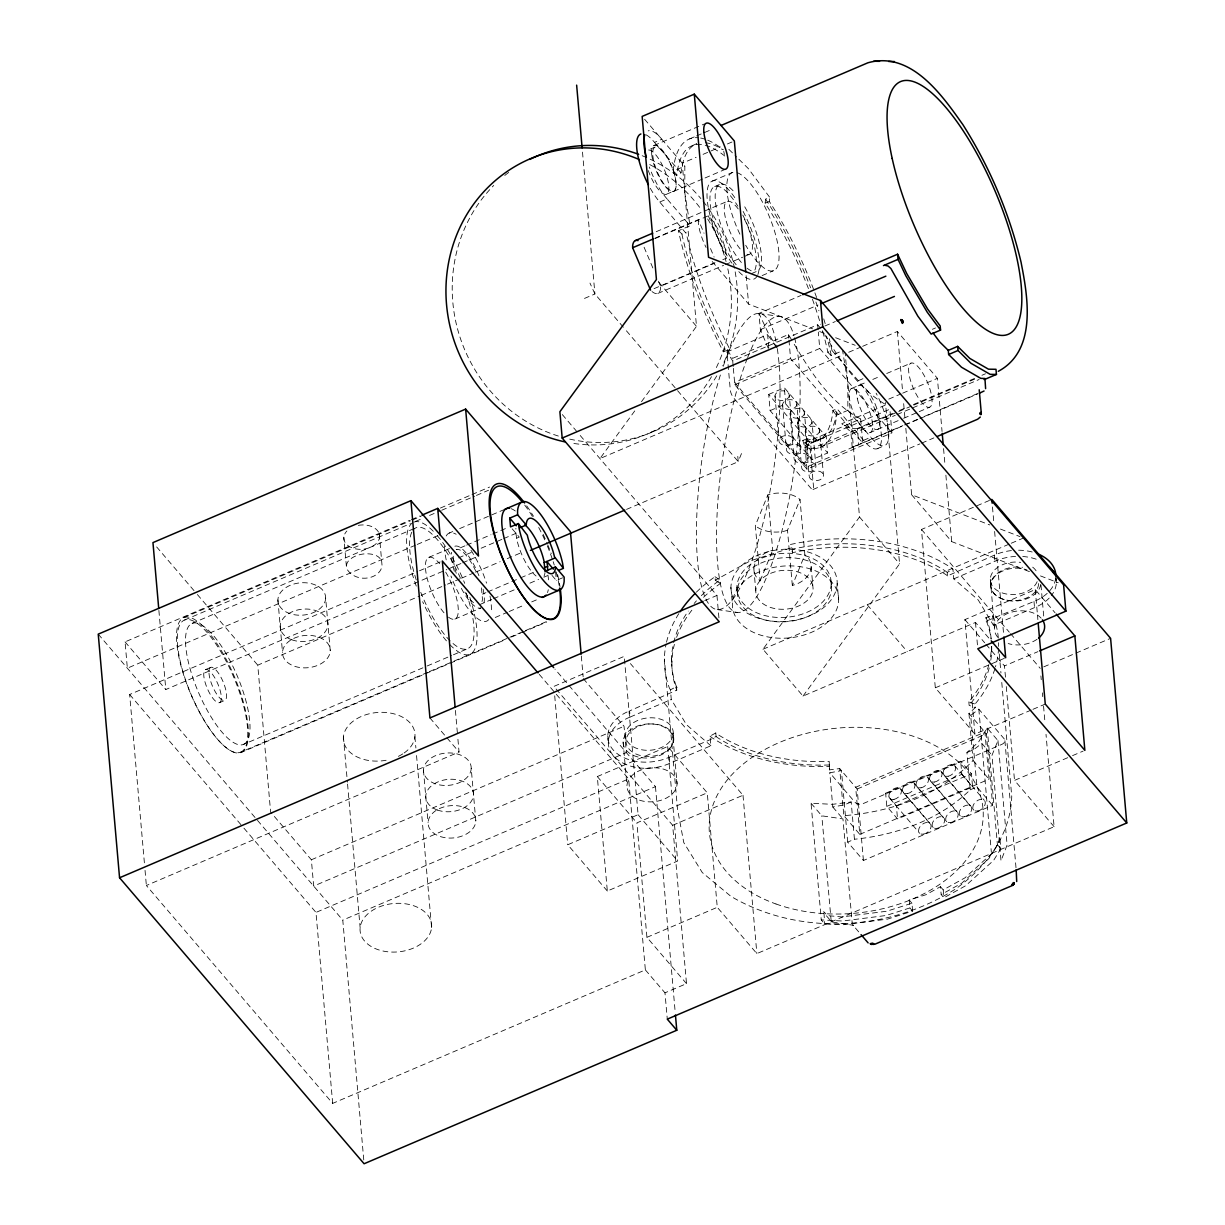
<?xml version="1.0" encoding="UTF-8"?>
<svg xmlns="http://www.w3.org/2000/svg" width="1225" height="1225" viewBox="0 0 1225 1225"><rect width="100%" height="100%" fill="white"/><g stroke="black" fill="none" stroke-linecap="round" stroke-linejoin="round"><path stroke-width="0.75" stroke-dasharray="5 3.75" d="M994.93 668.712A167.488 113.374 -5 0 1 975.039 704.069L975.345 707.591L968.944 713.394L986.401 733.821L992.663 805.33L863.426 860.501L847.7 842.111L854.438 839.248L851.176 801.962L832.418 804.335L811.057 803.232L821.255 919.898L824.685 923.895L842.555 924.829L887.436 919.133L912.64 911.124L909.899 907.924L909.21 900.038L925.993 894.709L940.478 886.686L941.168 894.572L943.908 897.772L965.668 885.736L993.674 860.317L1000.825 848.695L999.753 836.415M863.426 860.501L857.163 789.007L839.707 768.58L829.432 769.882L829.233 761.46A160.245 108.474 -5 0 1 716.824 733.852L715.783 732.948L710.041 736.118L710.883 745.78L669.738 763.343A40.685 27.547 -5 0 1 613.465 755.764A40.685 27.547 -5 0 1 630.14 717.038L629.604 710.898L676.767 690.15A160.245 108.474 -5 0 1 674.408 644.365M829.432 769.882L829.233 761.46M481.471 587.878L482.466 599.224A29.905 9.586 66.9 0 1 481.471 602.822M808.454 288.625A160.245 51.343 66.9 0 0 765.12 203.243L765.594 199.17L769.759 197.393L748.291 168.545L737.925 158.301M816.616 297.522A160.245 51.343 66.9 0 0 769.3 201.451L769.759 197.393M999.753 837.716L997.916 844.239L992.985 852.416L964.978 877.835L943.219 889.886L943.908 897.772M346.323 565.475L347.288 562.658A17.839 10.428 -9 0 1 365.509 553.792C371.604 553.623 380.056 554.94 381.725 561.969M741.493 453.572L738.231 461.519L737.465 452.76M767.861 494.9L772.699 550.178L768.55 551.495A28.711 19.432 -5 0 0 757.509 578.506L760.174 580.818L755.335 525.556L767.861 494.9L770.663 494.012A28.711 19.432 -5 0 1 798.225 498.024L800.032 499.57L804.856 554.848L792.33 585.489L796.495 584.172A28.711 19.432 -5 0 0 807.535 557.161L804.856 554.848M760.174 580.818L772.699 550.178M792.33 585.489L787.507 530.226L800.032 499.57M997.977 740.62L1007.103 845.02L1001.009 860.823L991.99 755.258L997.977 740.62L987.197 728.033L978.653 741.906L966.938 752.533L970.2 789.819C939.514 819.693 896.547 835.052 854.438 839.248M644.595 119.238L684.821 166.141L684.821 192.922L690.043 225.798L678.573 230.683L678.91 232.842A167.488 53.655 66.9 0 0 723.424 351.835L724.771 349.293L728.952 347.517A160.245 51.343 66.9 0 1 686.368 233.669L659.754 202.033A40.685 13.031 66.9 0 1 649.296 186.46M723.424 351.835L727.589 350.059L728.952 347.517M987.197 728.033L997.41 844.699L988.866 858.587L961.748 883.179L941.168 894.572M634.749 410.911L599.944 458.579L843.03 354.806M641.487 401.693L696.489 326.355L682.218 163.247L696.122 157.305M988.759 637.995L975.483 622.453L803.033 696.076L762.976 649.235L859.521 517.011L845.235 353.734M803.033 696.076L899.579 563.852L885.461 402.489M968.944 713.394L973.063 760.511C939.544 795.27 891.172 811.976 843.826 815.682L839.707 768.58M847.7 842.111L841.452 770.617L829.8 772.807L855.096 802.39A5.987 4.043 -5 0 0 863.212 803.569L1001.836 744.387A5.987 4.043 -5 0 0 1004.132 738.752L978.836 709.168L970.69 715.446L976.938 786.94L992.663 805.33M977.489 393.547L920.342 418.169M696.351 592.196A167.488 113.374 -5 0 1 714.987 576.715L715.293 580.221L750.282 560.851L790.829 547.973L790.523 544.467A167.488 113.374 -5 0 1 951.335 567.818L952.943 569.212L953.785 578.858L978.254 600.02L993.383 625.163L1034.528 607.6A40.685 27.547 -5 0 0 1050.223 596.973M1011.421 550.576A40.685 27.547 -5 0 0 994.394 555.155L947.507 575.903L947.201 572.397L952.943 569.212M715.783 732.948L716.089 736.455L710.347 739.64L669.202 757.203A40.685 27.547 -5 0 1 612.929 749.623A40.685 27.547 -5 0 1 629.604 710.898M710.883 745.78L686.413 724.618L671.285 699.475L670.442 689.828L676.46 686.628A160.245 108.474 -5 0 1 673.26 644.427M646.188 134.873A40.685 13.031 66.9 0 1 654.533 142.376L661.837 139.252A40.685 13.031 66.9 0 0 648.193 130.876M653.982 145.499L704.344 124.001M655.13 147.046L647.826 150.17A23.933 7.672 66.9 0 1 664.884 170.872A23.933 7.672 66.9 0 1 665.451 194.407A23.933 7.672 66.9 0 1 648.316 170.612M689.629 138.884L694.881 136.649M696.627 135.898L712.353 129.192M692.447 145.561L696.627 143.769A160.245 51.343 66.9 0 0 681.039 172.847L676.874 174.624L676.874 175.772M703.073 154.35L720.438 146.923M727.39 143.968L732.596 141.733M724.756 156.019A160.245 51.343 66.9 0 0 676.874 174.624L673.352 171.025L684.821 166.141M666.461 194.239L673.765 191.115A23.933 7.672 66.9 0 0 665.971 155.667A23.933 7.672 66.9 0 0 653.599 160.475A23.933 7.672 66.9 0 0 673.765 191.115M673.765 191.314L703.288 178.712M705.033 177.977L724.143 169.816M659.754 202.033L667.058 198.909L690.043 225.798M712.399 181.04L732.198 172.587M714.726 186.552L719.933 184.317M656.202 231.693L702.936 211.741M704.666 211.006L727.16 201.405M655.115 238.14L698.311 219.704L704.053 233.271M654.763 238.676L708.326 215.814L710.454 217.912A28.711 9.203 66.9 0 1 726.257 255.305L726.257 258.23L722.811 259.715M678.573 230.683L681.973 234.052L686.138 232.275M765.12 203.243L769.3 201.451M584.493 298.425L594.921 293.985L582.288 149.695M654.043 288.671L716.257 262.119M652.022 291.565A28.711 9.203 66.9 0 0 660.597 288.227L660.597 286.267L714.16 263.39M657.81 293.449L723.577 265.366M725.307 264.631L742.61 257.235M744.341 256.5L749.532 254.279M751.538 273.588L756.744 271.368A47.254 15.144 66.9 0 0 743.07 204.008M762.118 275.579L773.679 270.648M733.362 368.327L734.801 384.727L806.999 469.16L891.938 432.9L889.871 409.211L804.932 445.471L810.23 449.315L813.568 487.428A5.987 1.914 66.9 0 1 811.042 488.407L733.591 397.849A5.987 1.914 66.9 0 1 730.299 390.055L726.961 351.942L767.616 334.593L768.948 349.891L760.388 329.632L758.964 313.401L801.073 295.424M760.388 329.632L818.04 305.025M733.208 366.505L732.504 358.404L788.471 334.517L792.192 340.841M820.505 328.086L817.672 324.778L732.734 361.038L726.961 351.942M824.854 326.018L835.343 321.547M415.443 545.202L127.354 668.192L125.057 641.885L409.625 520.395M411.386 519.645L420.175 515.893M183.918 617.538L410.513 520.793M412.274 520.043L421.063 516.307M440.388 508.053L470.247 495.298M472.008 494.548L489.571 487.06M788.961 340.075L790.569 358.588L734.602 382.491L806.8 466.924L918.183 419.348M734.801 384.727L819.739 348.467L818.315 332.067M184.592 620.018L410.39 523.626M415.627 521.375L422.579 518.42M429.531 515.449L439.943 510.993M441.689 510.258L474.688 496.171M476.433 495.421L488.591 490.23M192.157 623.357L416.24 527.684M822.741 331.531A160.245 51.343 66.9 0 1 827.549 350.825L827.763 352.218L831.928 350.442L858.327 380.684A40.685 13.031 66.9 0 1 881.311 434.339A40.685 13.031 66.9 0 1 863.533 440.342L837.027 408.721L832.862 410.498L832.862 411.646A160.245 51.343 66.9 0 1 802.773 440.51L804.932 447.156L809.097 445.379L806.938 438.718A160.245 51.343 66.9 0 0 837.027 409.87L837.027 408.721M827.763 352.218L831.162 355.587L839.707 351.942M848.711 352.264L860.869 347.073M862.614 346.323L897.358 331.485L937.416 378.341L942.056 431.491M417.204 544.451L440.035 534.712M768.703 394.419L784.337 387.743L826.263 436.774L827.671 452.959L812.037 459.62L770.112 410.605L768.703 394.419L810.628 443.45L812.037 459.62M449.269 533.043L452.745 531.558M459.697 528.587L504.853 509.309M932.378 329.295L935.502 327.963M770.112 410.605L785.746 403.928L784.337 387.743M428.796 557.375L451.382 547.743M464.949 545.86L456.251 549.566A29.905 9.586 66.9 0 1 476.847 573.637M466.679 545.11L490.995 534.728M492.741 533.993L508.375 527.317M858.327 380.684L864.161 378.188M144.382 862.813L129.651 694.514L417.74 571.524M419.501 570.773L442.332 561.019M851.605 388.478L865.861 382.399M872.797 379.428L879.749 376.458M886.701 373.502L911.017 363.121M456.267 573.331A29.905 9.586 66.9 0 1 454.337 566.348L453.357 560.085L456.833 558.6M458.563 557.865L472.467 551.924M481.149 548.218L501.99 539.322M503.72 538.571L515.893 533.38L515.893 528.297M205.555 669.6L210.777 667.38M516.659 538.219L519.262 537.117L511.621 528.174M125.057 641.885L165.804 689.537L446.865 569.548M448.626 568.798L460.922 563.546M462.683 562.796L476.739 556.808M804.932 447.156A167.488 53.655 66.9 0 0 836.384 417.005L836.384 415.244L847.853 410.344L847.853 383.563L842.632 350.687M583.299 678.619L624.046 726.272L626.358 752.594L313.677 886.088L311.364 859.766L270.618 812.098L257.755 665.16L419.363 596.162M421.124 595.411L445.716 584.922M447.477 584.172L459.773 578.92M461.534 578.169L473.83 572.917M475.576 572.167L500.167 561.663M507.196 558.677L523.014 551.924M626.511 509.401L738.308 461.672L624.582 328.667M888.768 399.105L900.926 393.914M902.672 393.164L937.416 378.341M802.773 440.51L806.938 438.718M892.458 413.483L857.362 428.474L858.786 444.706L852.217 447.263L850.87 431.95L841.805 423.712L886.104 404.801M806.999 469.16L804.702 442.837L860.67 418.95L862.768 443.021L790.569 358.588M810.628 443.45L826.263 436.774M899.487 410.498L906.5 407.496M913.513 404.495L974.932 378.28M981.945 375.279L985.467 373.778M810.23 449.315L911.997 405.858M913.758 405.108L978.377 377.53M219.535 702.645A17.946 5.742 66.9 0 0 213.701 676.062A17.946 5.742 66.9 0 0 204.407 679.661A17.946 5.742 66.9 0 0 219.535 702.645L224.757 700.424A17.946 5.742 66.9 0 0 218.907 673.827A17.946 5.742 66.9 0 0 209.628 677.44A17.946 5.742 66.9 0 0 224.757 700.424M820.107 447.385L895.245 415.306M896.991 414.571L910.971 408.599M912.717 407.848L979.112 379.505M482.466 594.125L485.942 592.64M487.673 591.905L518.941 578.552M520.686 577.817L534.575 571.876M870.255 432.548A23.933 7.672 66.9 0 0 862.461 397.084A23.933 7.672 66.9 0 0 850.073 401.907A23.933 7.672 66.9 0 0 870.255 432.548L901.86 419.057M903.606 418.307L917.494 412.381M919.24 411.631L929.653 407.19A23.933 7.672 66.9 0 0 921.874 371.726A23.933 7.672 66.9 0 0 909.486 376.534A23.933 7.672 66.9 0 0 929.653 407.19M863.533 440.342L870.837 437.233A40.685 13.031 66.9 0 0 888.6 438.274A40.685 13.031 66.9 0 0 876.089 393.133M479.557 604.66L491.715 599.454M493.461 598.719L514.301 589.822M529.935 583.146L538.617 579.44M543.823 577.22L547.299 575.735M852.217 447.263L902.871 425.626M904.617 424.891L918.597 418.919M919.929 418.598L977.581 393.991M454.904 619.084L480.95 607.952A33.504 10.734 66.9 0 1 460.064 585.78M551.97 575.367L556.334 580.466L562.597 577.802M877.177 448.733L884.465 445.609M495.237 617.477L507.395 612.286M509.125 611.535L524.759 604.859M531.711 601.904L538.663 598.933M812.987 489.525L919.853 443.909M921.598 443.159L933.863 437.922M243.377 744.448A65.752 21.07 66.9 0 0 221.97 647.014A65.752 21.07 66.9 0 0 187.946 660.229A65.752 21.07 66.9 0 0 243.377 744.448L425.442 666.722M427.188 665.971L451.703 655.513M453.449 654.763L467.46 648.775M240.513 752.227A71.785 22.999 66.9 0 0 217.147 645.851A71.785 22.999 66.9 0 0 179.998 660.29A71.785 22.999 66.9 0 0 240.513 752.227L427.801 672.28M429.546 671.53L452.301 661.806M454.062 661.071L508.023 638.026M509.768 637.276L523.657 631.35M525.403 630.615L546.243 621.703M241.003 752.518A73.27 23.474 66.9 0 0 217.147 643.921A73.27 23.474 66.9 0 0 179.233 658.652A73.27 23.474 66.9 0 0 241.003 752.518L423.682 674.516M425.442 673.765L448.273 664.027M450.034 663.276L504.486 640.017M511.514 637.015L520.303 633.264M522.064 632.529L546.656 622.024M704.712 600.663L716.962 595.427L578.093 433.022M1031.205 710.071L974.916 734.112L935.318 687.807L921.476 529.46L991.821 499.417M539.23 674.332L628.655 778.916L645.361 969.894L332.679 1103.388L146.372 885.507L459.053 752.012L457.721 736.883M762.976 649.235L1009.492 543.992M1011.237 543.242L1023.533 537.989M630.14 717.038L671.285 699.475M953.785 578.858L994.93 561.295A40.685 27.547 -5 0 1 1015.556 556.426M311.364 859.766L624.046 726.272M667.671 746.515L677.685 861.007L607.324 891.034L597.31 776.558L667.671 746.515L707.254 792.82L717.268 907.312L756.866 953.601L1054.097 826.707L1046.012 734.342M974.916 734.112L964.902 619.62L1035.248 589.593L1055.047 612.745M1047.207 593.359A40.685 27.547 -5 0 1 1033.992 601.46L986.186 621.136L985.88 617.63L992.541 615.517L993.536 617.17A167.488 113.374 -5 0 1 998.528 640.843M332.679 1103.388L315.973 912.411L628.655 778.916M363.764 1159.937L342.786 920.128L655.467 786.634L554.925 669.049M607.324 891.034L567.742 844.745L638.087 814.702L624.229 656.355L553.884 686.398L672.663 825.298L686.505 983.644L664.976 992.832L667.288 1019.154M935.318 687.807L1005.679 657.764M686.505 983.644L646.923 937.339L636.908 822.863L707.254 792.82M1005.48 677.18L1004.485 665.925L1037.912 651.654M672.663 825.298L743.008 795.255L630.416 663.598M1043.761 666.859L1110.6 638.332M1032.951 709.321L1045.262 704.069M857.163 789.007L986.401 733.821M851.176 801.962L844.438 804.84L832.786 807.015L829.8 772.807M966.938 752.533L973.676 749.654L981.838 743.391L991.99 755.258M885.644 793.218L960.691 761.184L971.425 773.741L972.573 786.909L897.542 818.943L886.793 806.387L885.644 793.218L896.378 805.79L897.542 818.943M886.793 806.387L961.839 774.353L960.691 761.184M896.378 805.79L971.425 773.741M859.797 834.378L989.034 779.192L984.915 732.091L855.678 787.262L859.797 834.378L843.826 815.682M970.2 789.819L976.938 786.94M646.923 937.339L717.268 907.312M1054.097 826.707L1014.514 780.402L1070.788 756.376M1072.549 755.626L1083.099 751.124M650.46 432.548L656.722 430.128M787.507 530.226L784.704 531.114A28.711 19.432 -5 0 1 757.142 527.118L755.335 525.556M912.64 911.124L911.951 903.238L886.747 911.232L841.851 916.943L827.656 915.611L823.613 911.614M909.899 907.924L886.058 915.504L842.632 921.016L821.255 919.898M857.362 428.474L849.859 428.352L841.805 423.712M759.209 313.478L779.314 316.402M717.253 609.575L737.358 612.5M811.057 803.232L821.822 815.835L842.953 818.897L852.309 924.293M988.881 664.471A160.245 108.474 -5 0 1 968.837 701.848L975.039 704.069M968.837 701.848L969.143 705.355L975.345 707.591M712.2 261.522L748.613 304.106L812.558 328.805M819.663 331.562L824.992 333.613M835.649 337.733L855.188 345.282M905.826 428.306L911.63 494.762L989.785 524.943M1000.442 529.062L1019.981 536.611M911.63 494.762L951.687 541.603L1029.842 571.799M1040.5 575.918L1058.262 582.778M884.603 403.928C856.78 387.146 838.696 358.083 822.342 330.719M860.67 418.95C829.846 402.734 810.506 371.512 793.126 342.433M804.702 442.837L809.097 445.379M714.987 576.715L720.024 579.992L720.331 583.513A160.245 108.474 -5 0 0 702.966 597.877M715.293 580.221L720.331 583.513M947.201 572.397L946.159 571.493A160.245 108.474 -5 0 0 792.284 549.152L790.523 544.467M947.507 575.903L946.466 575A160.245 108.474 -5 0 0 792.606 552.659L790.829 547.973M716.089 736.455L717.13 737.358A160.245 108.474 -5 0 0 829.539 764.967M710.041 736.118L711.648 737.511A167.488 113.374 -5 0 0 829.126 766.375M728.86 149.327L736.638 157.014M681.039 172.847L654.533 142.376M819.739 348.467L891.938 432.9M847.853 410.344L870.837 437.233M776.206 346.997L767.616 334.593M921.476 529.46L1009.308 632.192M1010.548 633.631L1040.239 668.36M785.746 403.928L827.671 452.959M964.902 619.62L984.701 642.773M985.926 644.228L1004.485 665.925M658.866 282.347L696.489 326.355M859.521 517.011L899.579 563.852M867.193 604.737L907.25 651.577M623.341 327.228L594.921 293.985L589.975 283.082M973.063 760.511L989.034 779.192M954.535 765.533L984.242 800.262M961.839 774.353L972.573 786.909M940.984 771.321L970.69 806.035M944.169 775.425L973.86 810.138M997.41 844.699L1000.825 848.695M927.447 777.094L957.138 811.823M930.617 781.198L960.308 815.927M913.896 782.882L943.587 817.611M917.066 786.986L946.772 821.715M900.344 788.67L930.035 823.399M903.514 792.774L933.22 827.503M562.321 414.571L576.883 431.613M889.978 798.562L919.669 833.291M940.478 886.686L943.219 889.886M832.786 807.015L842.953 818.897M909.21 900.038L911.951 903.238M858.694 931.873L852.814 924.998L853.519 925.319L831.683 921.935L824.793 913.865M638.087 814.702L677.685 861.007M597.31 776.558L636.908 822.863M429.929 717.957L459.053 752.012M645.361 969.894L664.976 992.832M156.647 546.932L196.107 593.068M197.347 594.508L257.755 665.16M98.245 634.152L342.786 920.128M129.651 694.514L242.688 826.707M243.928 828.161L315.973 912.411M832.862 410.498L836.384 415.244M985.88 617.63L986.523 618.702A160.245 108.474 -5 0 1 991.163 639.113M986.186 621.136L986.829 622.208A160.245 108.474 -5 0 1 991.056 638.837M677.103 687.715L676.46 686.628L676.767 690.15M670.442 689.828L669.447 688.174A167.488 113.374 -5 0 1 666.109 644.059M777.14 348.084L768.167 332.833L758.964 313.401M727.589 350.059L732.504 358.404M708.326 215.814L726.257 258.23M710.515 248.552L714.098 257.036M644.09 247.236L654.135 271.001M658.453 281.183L660.597 286.267M831.193 921.231L821.822 815.835M723.73 151.379L724.419 154.472M831.928 350.442L831.714 349.033A160.245 51.343 66.9 0 0 829.264 338.667M831.162 355.587L830.826 353.428A167.488 53.655 66.9 0 0 826.553 336.002M681.973 234.052L682.202 235.445A160.245 51.343 66.9 0 0 724.771 349.293M555.568 571.692L556.334 580.466M515.893 533.38L516.873 539.643A29.905 9.586 66.9 0 0 536.06 575.995M1055.95 578.139L1056.363 582.748M1040.974 584.892L1043.853 617.798M1035.248 589.593L1037.881 619.62M1040.913 675.909L1041.235 679.676M1042.398 692.875L1042.72 696.642M1043.547 706.059L1045.032 723.026M1033.992 601.46L1034.528 607.6M992.48 506.966L993.965 523.933M994.623 531.466L1003.704 635.147M1006.292 686.567L1014.514 780.402M994.394 555.155L994.93 561.295M999.278 653.982L1000.947 672.969M1001.774 682.463L1011.743 796.388C1010.748 833.168 988.269 864.636 959.634 885.935L957.292 887.834C890.988 931.199 799.848 936.957 730.912 896.348L702.277 872.552L683.764 842.555L677.486 808.975L664.363 658.958M1004.898 740.757L1016.03 867.974M990.321 579.211L994.547 628.823M992.541 615.517L993.383 625.163M991.699 650.169L991.393 646.647A160.245 108.474 -5 0 1 989.325 662.694M975.483 622.453L977.611 646.892M978.836 709.168L991.347 852.171M943.556 448.58L945.057 465.668M945.884 475.162L951.687 541.603M897.358 331.485L902.672 392.245M903.667 403.638L904.999 418.827M817.672 324.778L818.147 330.245M837.18 583.376A53.242 36.03 -5 0 1 756.836 617.676A53.242 36.03 -5 0 1 758.137 555.078A53.242 36.03 -5 0 1 837.18 583.376L838.635 600.051A53.242 36.03 -5 0 1 758.29 634.351A53.242 36.03 -5 0 1 759.607 571.753A53.242 36.03 -5 0 1 838.635 600.051M819.586 430.787A7.182 4.854 -5 0 1 808.745 435.411A7.182 4.854 -5 0 1 808.929 426.974A7.182 4.854 -5 0 1 819.586 430.787L823.491 475.53A7.182 4.854 -5 0 1 812.665 480.154A7.182 4.854 -5 0 1 812.849 471.717A7.182 4.854 -5 0 1 823.491 475.53M831.208 583.605A47.254 31.988 -5 0 1 759.898 614.047A47.254 31.988 -5 0 1 761.047 558.478A47.254 31.988 -5 0 1 831.208 583.605L831.591 587.985A47.254 31.988 -5 0 1 760.281 618.441A47.254 31.988 -5 0 1 761.429 562.872A47.254 31.988 -5 0 1 831.591 587.985M812.007 421.936A7.182 4.854 -5 0 1 801.181 426.56A7.182 4.854 -5 0 1 801.364 418.123A7.182 4.854 -5 0 1 812.007 421.936L815.927 466.679A7.182 4.854 -5 0 1 805.101 471.303A7.182 4.854 -5 0 1 805.269 462.866A7.182 4.854 -5 0 1 815.927 466.679M804.442 413.085A7.182 4.854 -5 0 1 793.616 417.71A7.182 4.854 -5 0 1 793.785 409.272A7.182 4.854 -5 0 1 804.442 413.085L808.362 457.828A7.182 4.854 -5 0 1 797.521 462.453A7.182 4.854 -5 0 1 797.705 454.016A7.182 4.854 -5 0 1 808.362 457.828M805.254 431.322L809.174 476.066M796.878 404.235A7.182 4.854 -5 0 1 786.052 408.859A7.182 4.854 -5 0 1 786.22 400.422A7.182 4.854 -5 0 1 796.878 404.235L800.798 448.978A7.182 4.854 -5 0 1 789.957 453.602A7.182 4.854 -5 0 1 790.14 445.165A7.182 4.854 -5 0 1 800.798 448.978M811.164 566.762L813.078 588.689A28.711 19.432 -5 0 1 769.759 607.187A28.711 19.432 -5 0 1 770.464 573.423A28.711 19.432 -5 0 1 813.078 588.689M797.689 422.472L801.609 467.215M788.471 334.517L788.793 338.222M789.313 395.384A7.182 4.854 -5 0 1 778.472 400.008A7.182 4.854 -5 0 1 778.656 391.571A7.182 4.854 -5 0 1 789.313 395.384L793.218 440.127A7.182 4.854 -5 0 1 782.392 444.752A7.182 4.854 -5 0 1 782.561 436.299A7.182 4.854 -5 0 1 793.218 440.127M790.125 413.621L794.03 458.364M782.545 404.771L786.465 449.514M792.284 549.152L792.606 552.659M774.981 395.92L778.901 440.663M746.117 275.656L748.613 304.106M753.865 568.905L755.779 590.848M736.899 587.158L737.282 591.537M730.927 587.372L732.382 604.048M743.008 795.255L756.866 953.601M716.962 595.427L718.937 617.982M671.591 658.683L671.897 662.189M673.275 733.147A23.933 16.201 -5 0 1 637.168 748.567A23.933 16.201 -5 0 1 637.75 720.423A23.933 16.201 -5 0 1 673.275 733.147L673.811 739.288A23.933 16.201 -5 0 1 637.704 754.707A23.933 16.201 -5 0 1 638.286 726.578A23.933 16.201 -5 0 1 673.811 739.288M673.229 740.007A25.112 16.997 -5 0 1 635.331 756.177A25.112 16.997 -5 0 1 635.959 726.655A25.112 16.997 -5 0 1 673.229 740.007L677.058 783.862A25.112 16.997 -5 0 1 639.174 800.032A25.112 16.997 -5 0 1 639.787 770.525A25.112 16.997 -5 0 1 677.058 783.862M669.202 757.203L669.738 763.343M655.467 786.634L675.281 1013.136M625.531 734.939L626.067 741.094M623.112 741.891L626.955 785.746M607.784 735.75L608.32 741.891M581.324 656.003L583.131 676.736M554.711 695.815L567.742 844.745M471.212 768.289A23.933 16.201 -5 0 1 435.105 783.709A23.933 16.201 -5 0 1 435.687 755.58A23.933 16.201 -5 0 1 471.212 768.289L475.805 820.934A23.933 16.201 -5 0 1 439.714 836.338A23.933 16.201 -5 0 1 440.296 808.209A23.933 16.201 -5 0 1 475.805 820.934M455.409 710.408L457.553 734.985M423.452 770.096L428.061 822.725M414.892 736.638L415.888 747.985M416.546 755.549L431.598 927.616A35.893 24.286 -5 0 1 375.937 948.87A35.893 24.286 -5 0 1 380.056 906.607A35.893 24.286 -5 0 1 431.598 927.616M379.275 534.008L382.047 565.537L381.128 569.028A17.839 13.506 0 0 1 362.937 578.2C356.276 577.817 349.538 574.341 346.553 568.232L343.827 537.101M343.413 736.792L347.395 782.178M347.563 784.061L360.135 927.769M325.651 598.076A23.933 16.201 -5 0 1 289.544 613.48A23.933 16.201 -5 0 1 290.126 585.351A23.933 16.201 -5 0 1 325.651 598.076L330.245 650.705A23.933 16.201 -5 0 1 294.153 666.124A23.933 16.201 -5 0 1 294.735 637.98A23.933 16.201 -5 0 1 330.245 650.705M277.891 599.867L282.5 652.496M158.883 610.418L165.804 689.537M145.04 870.378L146.372 885.507M823.966 912.763L824.685 923.895M453.25 556.196L453.357 560.085M698.311 219.704L698.311 222.628A28.711 9.203 66.9 0 0 706.059 247.404M673.352 171.025L673.352 169.264A167.488 53.655 66.9 0 1 698.663 137.782M386.12 760.266A35.893 24.286 -5 0 1 343.674 735.092A35.893 24.286 -5 0 1 395.308 714.221A35.893 24.286 -5 0 1 404.127 752.992M402.749 753.911A35.893 24.286 -5 0 1 394.971 757.816M1040.683 584.555A25.112 16.997 -5 0 1 1011.789 601.016A25.112 16.997 -5 0 1 991.301 581.492A25.112 16.997 -5 0 1 1022.584 567.298M1037.054 639.266A25.112 16.997 -5 0 1 1008.19 643.569M997.717 637.214A25.112 16.997 -5 0 1 1007.379 613.587A25.112 16.997 -5 0 1 1041.464 618.533M1038.601 583.544A23.933 16.201 -5 0 1 1010.257 600.602A23.933 16.201 -5 0 1 992.418 579.731A23.933 16.201 -5 0 1 1026.963 569.931M673.658 642.65A160.245 108.474 -5 0 1 688.266 611.076M694.146 603.481A160.245 108.474 -5 0 1 696.428 600.847M701.358 595.641A160.245 108.474 -5 0 1 720.024 579.992M998.605 642.696A167.488 113.374 -5 0 1 998.62 646.387M998.559 648.224A167.488 113.374 -5 0 1 995.481 666.859M666.522 642.191A167.488 113.374 -5 0 1 678.972 613.403M991.683 646.402A160.245 108.474 -5 0 1 990.703 660.842M989.188 667.977A160.245 108.474 -5 0 1 969.143 705.355M676.598 637.306A160.245 108.474 -5 0 1 693.212 608.488M1055.169 575.505A40.685 27.547 -5 0 1 1051.31 595.656M1022.737 556.487A40.685 27.547 -5 0 1 1036.227 559.197M1055.659 578.445A40.685 27.547 -5 0 1 1049.687 590.833M1018.603 550.209A40.685 27.547 -5 0 1 1032.491 552.077M1037.162 581.645A23.933 16.201 -5 0 1 1007.685 594.232A23.933 16.201 -5 0 1 991.224 574.969A23.933 16.201 -5 0 1 1020.701 562.382M1032.69 567.175A23.933 16.201 -5 0 1 1037.345 573.239M747.633 357.562A149.542 36.199 -81.7 0 1 793.953 335.619M794.566 337.778A149.542 36.199 -81.7 0 1 776.083 551.296A149.542 36.199 -81.7 0 1 719.182 576.853A149.542 36.199 -81.7 0 1 747.005 359.139M723.24 366.275A149.542 36.199 -81.7 0 1 777.033 346.905M777.339 348.834A149.542 36.199 -81.7 0 1 753.834 554.956A149.542 36.199 -81.7 0 1 699.843 578.522A149.542 36.199 -81.7 0 1 720.867 373.472M812.451 299.298A160.245 51.343 66.9 0 1 820.658 324.288M700.669 138.058A167.488 53.655 66.9 0 1 704.804 139.114M707.683 140.171A167.488 53.655 66.9 0 1 723.393 149.833M765.594 199.17A167.488 53.655 66.9 0 1 810.628 287.768M815.911 301.993A167.488 53.655 66.9 0 1 818.943 310.798M705.263 142.713A160.245 51.343 66.9 0 1 722.168 149.389M823.736 318.868A160.245 51.343 66.9 0 1 825.895 326.141M667.058 198.909A40.685 13.031 66.9 0 1 649.296 166.968M751.247 270.817A47.254 15.144 66.9 0 1 747.219 268.275M741.37 262.502A47.254 15.144 66.9 0 1 715.354 200.946A47.254 15.144 66.9 0 1 735.306 193.198M736.164 264.722A47.254 15.144 66.9 0 1 709.949 197.746A47.254 15.144 66.9 0 1 737.863 206.229M742.794 215.033A47.254 15.144 66.9 0 1 754.569 270.679M737.021 172.648A53.242 17.058 66.9 0 1 778.61 249.686A53.242 17.058 66.9 0 1 745.703 245.276M739.869 234.143A53.242 17.058 66.9 0 1 735.276 172.25M757.28 275.824A53.242 17.058 66.9 0 1 737.894 270.633M731.999 263.237A53.242 17.058 66.9 0 1 707.101 192.034A53.242 17.058 66.9 0 1 736.547 200.196M743.131 211.404A53.242 17.058 66.9 0 1 757.877 274.522M744.57 219.413A28.711 9.203 66.9 0 1 746.928 254.249M740.191 248.905A28.711 9.203 66.9 0 1 724.251 208.893A28.711 9.203 66.9 0 1 740.176 211.741M716.793 375.845A149.542 141.656 68.8 0 1 567.481 438.596M558.34 436.054A149.542 141.656 68.8 0 1 493.736 185.45M504.761 175.481A149.542 141.656 68.8 0 1 510.672 170.964M642.176 155.713A149.542 141.656 68.8 0 1 700.838 198.542M703.165 201.375A149.542 141.656 68.8 0 1 734.464 268.229M735.168 271.858A149.542 141.656 68.8 0 1 722.26 365.831M711.495 376.657A149.542 141.656 68.8 0 1 570.482 442.945M649.709 164.563A149.542 141.656 68.8 0 1 701.389 209.674M707.637 218.969A149.542 141.656 68.8 0 1 726.073 261.599M727.834 268.842A149.542 141.656 68.8 0 1 715.997 368.266M526.704 505.879A73.27 23.474 66.9 0 1 533.518 516.307M543.119 534.299A73.27 23.474 66.9 0 1 547.024 543.027M547.759 544.788A73.27 23.474 66.9 0 1 551.235 553.7M557.605 574.617A73.27 23.474 66.9 0 1 560.009 586.729M358.312 525.341A17.946 12.143 -5 0 1 379.566 537.163A17.946 12.143 -5 0 1 355.832 548.907A17.946 12.143 -5 0 1 346.874 531.007M488.744 619.544A47.852 15.328 66.9 0 1 450.984 576.026M446.206 559.886A47.852 15.328 66.9 0 1 444.43 544.712M446.206 535.968A47.852 15.328 66.9 0 1 456.159 534.268M470.967 550.255A47.852 15.328 66.9 0 1 486.539 583.146M489.985 596.085A47.852 15.328 66.9 0 1 491.194 612.5M545.003 572.534A29.905 9.586 66.9 0 1 544.007 576.118M473.524 602.7A29.905 9.586 66.9 0 1 463.188 589.24M445.686 572.121A33.504 10.734 66.9 0 1 458.242 608.549A33.504 10.734 66.9 0 1 448.151 616.895M444.001 612.791A33.504 10.734 66.9 0 1 425.55 569.166A33.504 10.734 66.9 0 1 439.698 563.668M454.353 571.279A33.504 10.734 66.9 0 1 451.612 552.337M454.858 546.258A33.504 10.734 66.9 0 1 479.833 578.093M483.094 589.164A33.504 10.734 66.9 0 1 483.584 604.767M510.932 508.62A47.852 15.328 66.9 0 1 516.246 511.683M547.927 575.061A47.852 15.328 66.9 0 1 548.524 579.869M548.279 589.7A47.852 15.328 66.9 0 1 547.483 592.594M469.803 597.295A71.785 22.999 66.9 0 1 449.039 643.768M446.451 640.874A71.785 22.999 66.9 0 1 422.656 601.705M416.286 586.117A71.785 22.999 66.9 0 1 412.549 522.815M413.897 522.126A71.785 22.999 66.9 0 1 433.374 531.359M437.248 535.601A71.785 22.999 66.9 0 1 464.719 583.36M524.713 505.098A71.785 22.999 66.9 0 1 532.538 516.644M538.709 527.47A71.785 22.999 66.9 0 1 545.202 540.868M547.391 546.028A71.785 22.999 66.9 0 1 552.613 559.978M553.179 561.693A71.785 22.999 66.9 0 1 554.267 565.123M556.196 571.922A71.785 22.999 66.9 0 1 559.274 586.27M466.266 593.022A65.752 21.07 66.9 0 1 451.566 642.222M450.203 640.92A65.752 21.07 66.9 0 1 420.757 592.349M416.255 579.93A65.752 21.07 66.9 0 1 412.029 531.727M412.902 530.333A65.752 21.07 66.9 0 1 461.488 580.604M857.377 398.783A23.933 7.672 66.9 0 0 877.544 429.439A23.933 7.672 66.9 0 0 869.765 393.975A23.933 7.672 66.9 0 0 857.377 398.783M651.761 154.641A24.959 7.993 66.9 0 0 671.56 191.437A24.959 7.993 66.9 0 0 668.283 159.158A24.959 7.993 66.9 0 0 651.761 154.641M291.841 639.802A23.933 16.201 -5 0 0 327.948 624.382A23.933 16.201 -5 0 0 292.423 611.673A23.933 16.201 -5 0 0 291.841 639.802M437.402 810.031A23.933 16.201 -5 0 0 473.508 794.612A23.933 16.201 -5 0 0 437.983 781.887A23.933 16.201 -5 0 0 437.402 810.031M775.992 903.989A137.338 92.962 -5 0 0 983.231 815.513A137.338 92.962 -5 0 0 779.345 742.503A137.338 92.962 -5 0 0 775.992 903.989M921.077 787.813A7.182 4.762 -40.5 0 0 928.183 778.105A7.182 4.762 -40.5 0 0 917.51 780.218A7.182 4.762 -40.5 0 0 921.077 787.813M950.784 822.542A7.182 4.762 -40.5 0 0 957.873 812.833A7.182 4.762 -40.5 0 0 947.201 814.931A7.182 4.762 -40.5 0 0 950.784 822.542M937.232 828.33A7.182 4.762 -40.5 0 0 944.322 818.606A7.182 4.762 -40.5 0 0 933.649 820.719A7.182 4.762 -40.5 0 0 937.232 828.33M907.526 793.601A7.182 4.762 -40.5 0 0 914.631 783.893A7.182 4.762 -40.5 0 0 903.958 785.991A7.182 4.762 -40.5 0 0 907.526 793.601M948.181 776.252A7.182 4.762 -40.5 0 0 955.27 766.528A7.182 4.762 -40.5 0 0 944.613 768.642A7.182 4.762 -40.5 0 0 948.181 776.252M977.872 810.981A7.182 4.762 -40.5 0 0 984.977 801.257A7.182 4.762 -40.5 0 0 974.304 803.37A7.182 4.762 -40.5 0 0 977.872 810.981M964.32 816.753A7.182 4.762 -40.5 0 0 971.425 807.045A7.182 4.762 -40.5 0 0 960.752 809.158A7.182 4.762 -40.5 0 0 964.32 816.753M934.629 782.04A7.182 4.762 -40.5 0 0 941.734 772.317A7.182 4.762 -40.5 0 0 931.061 774.43A7.182 4.762 -40.5 0 0 934.629 782.04M893.99 799.389A7.182 4.762 -40.5 0 0 901.079 789.666A7.182 4.762 -40.5 0 0 890.407 791.779A7.182 4.762 -40.5 0 0 893.99 799.389M923.681 834.118A7.182 4.762 -40.5 0 0 930.77 824.394A7.182 4.762 -40.5 0 0 920.097 826.507A7.182 4.762 -40.5 0 0 923.681 834.118"/><path stroke-width="1.5" d="M981.302 413.483L980.459 412.702L980.398 414.341L981.302 413.483L979.219 389.764M902.213 322.91L903.101 320.935L900.957 319.526L902.595 323.415L902.167 320.123L901.049 320.154M873.502 944.506L872.812 943.158L870.163 943.679L874.221 944.276L870.623 944.077M981.302 414.004L981.118 412.442L981.194 414.356L980.796 412.565L981.011 414.54L980.628 412.641L980.031 413.973L980.459 412.702M985.604 388.647L984.946 378.494L980.781 378.357L961.533 367.255L948.64 354.515L948.272 350.381L939.697 341.913L933.037 332.955M1016.704 881.525L1016.183 869.873M871.45 943.587L871.235 944.383L873.548 943.893M1012.172 884.71C1014.254 884.94 1015.311 881.035 1012.769 883.24L1012.478 883.975L1014.254 883.807L1012.172 884.71L1013.948 884.297M902.167 320.123L901.248 320.843L902.595 321.134L901.845 322.267L903.024 322.144M871.955 944.552L872.506 943.74M985.053 378.724L984.104 379.551M980.291 417.051L977.657 419.226L937.37 436.422M984.058 391.005L979.326 393.24M998.329 371.297C1036.105 350.993 1028.403 299.895 1021.635 265.289L1021.083 262.303C1009.477 213.533 989.647 166.86 962.804 124.521L961.089 122.148C940.356 92.717 909.777 50.899 867.867 62.797L721.081 125.455M883.455 265.595L898.048 259.363L897.588 254.218L802.834 294.674M745.78 271.858L734.342 140.998L694.284 94.157L642.16 116.406L656.432 279.514L559.886 411.738L562.183 438.06L719.259 621.749L119.56 877.774L364.101 1163.75L676.782 1030.256L675.45 1015.035M635.438 240.559L652.741 233.163M650.597 290.157L632.651 247.741L653.384 238.89M581.155 654.119L570.437 531.665L465.638 409.104L152.957 542.598L158.729 608.534M821.531 303.524L885.859 276.161M553.669 667.61L410.926 500.657L98.245 634.152L119.56 877.774M562.183 438.06L822.756 326.815L820.459 300.493L708.555 257.265L694.284 94.157M837.088 320.812L894.434 296.419M421.921 515.143L437.738 508.39L478.485 556.058L465.638 409.104M504.853 509.309L522.233 501.882M897.588 254.218L906.791 273.65L927.57 308.991L940.188 325.957L940.555 330.076L931.168 334.088L917.831 316.142L890.866 268.474L888.079 266.009L884.909 265.258M524.821 524.821A29.905 9.586 66.9 0 1 544.007 561.173L545.003 571.371L555.43 566.915L555.43 568.078A29.905 9.586 66.9 0 1 542.782 567.895A29.905 9.586 66.9 0 1 527.301 535.187L518.343 523.565L510.534 526.903L509.753 518.129L517.578 514.791L517.578 510.565A47.852 15.328 66.9 0 1 537.79 510.871A47.852 15.328 66.9 0 1 562.566 563.178L563.393 568.354L558.692 570.36M520.058 527.669L526.306 525.004L526.306 523.841A29.905 9.586 66.9 0 1 538.954 524.024A29.905 9.586 66.9 0 1 554.435 556.732L563.393 568.354M948.272 350.381L957.659 346.384L969.848 358.435L988.483 369.184L995.986 369.292L996.446 374.437L984.778 379.382M948.64 354.515L958.027 350.503L970.904 363.243L990.152 374.345L996.446 374.437M530.44 550.408L624.765 510.136M544.237 562.597L554.649 558.141M545.003 567.435L547.606 566.317L546.84 561.479L553.394 569.15M542.139 597.448L559.503 590.037M702.966 601.398L429.929 717.957L410.926 500.657M820.459 300.493L1063.591 584.83L1065.903 611.153L977.78 648.775L1126.755 822.986L667.288 1019.154L676.782 1030.256M1039.673 650.904L1074.846 635.882L1056.287 614.184M874.757 944.276L1013.381 885.093M901.508 321.578L902.595 321.134M1012.478 883.975L1014.285 882.75M873.578 61.25L879.535 61.327M888.676 61.48L894.418 61.541M822.756 326.815L1065.903 611.153M991.178 640.813L1005.679 657.764L1003.857 637.031M517.578 514.791L526.306 525.004M555.43 566.915L564.158 577.128L564.158 581.354A47.852 15.328 66.9 0 1 543.931 581.048A47.852 15.328 66.9 0 1 519.17 528.741L518.343 523.565M509.753 518.129L516.307 525.785M861.053 934.629L868.112 942.882M537.989 672.877L442.332 561.019L455.072 706.626M940.555 330.076L927.202 312.145L905.734 275.625L898.048 259.363M1126.755 822.986L1110.6 638.332L991.821 499.417L992.158 503.199M1074.846 635.882L1084.86 750.374L1045.262 704.069L1038.203 623.372M957.659 346.384L958.027 350.503M942.224 433.39L943.219 444.782M576.638 85.138L582.12 147.796M437.738 508.39L440.035 534.712M980.628 412.641L980.735 414.54M632.651 247.741L632.651 245.766A28.711 9.203 66.9 0 1 638.041 240.59M547.606 566.317L547.606 570.253M1042.444 619.819A25.112 16.997 -5 0 1 1038.555 638.118M1048.906 566.501A40.685 27.547 -5 0 1 1053.913 572.764M679.997 611.842A167.488 113.374 -5 0 1 695.08 593.467M1037.514 553.746A40.685 27.547 -5 0 1 1055.797 574.785M646.203 157.076A40.685 13.031 66.9 0 1 644.871 134.673M648.469 184.914A40.685 13.031 66.9 0 1 640.905 133.984M529.797 159.418A149.542 141.656 68.8 0 1 638.654 154.35M564.924 441.873A149.542 141.656 68.8 0 1 450.938 252.243A149.542 141.656 68.8 0 1 639.389 159.602M560.254 588.413A73.27 23.474 66.9 0 1 530.517 606.069A73.27 23.474 66.9 0 1 489.28 507.272A73.27 23.474 66.9 0 1 524.606 503M559.549 588.138A71.785 22.999 66.9 0 1 531.436 607.095A71.785 22.999 66.9 0 1 490.276 511.468A71.785 22.999 66.9 0 1 522.662 502.449M546.074 595.074A47.852 15.328 66.9 0 1 510.932 558.187A47.852 15.328 66.9 0 1 509.37 508.268M703.885 132.392A24.959 7.993 66.9 0 0 723.669 169.188A24.959 7.993 66.9 0 0 720.392 136.909A24.959 7.993 66.9 0 0 703.885 132.392M892.183 158.484A137.338 43.993 66.9 0 0 1007.961 334.41A137.338 43.993 66.9 0 0 963.248 130.876A137.338 43.993 66.9 0 0 892.183 158.484"/></g></svg>
